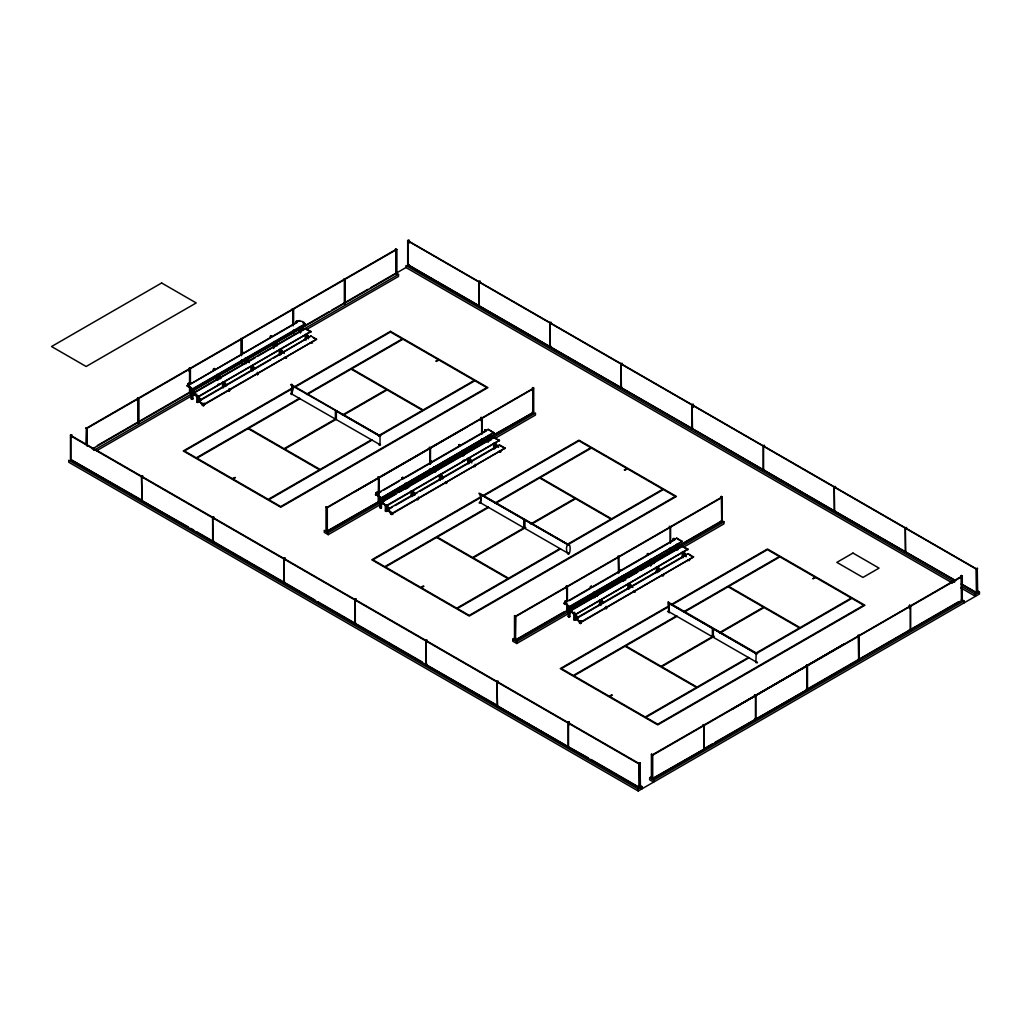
<?xml version="1.0" encoding="UTF-8"?>
<svg xmlns="http://www.w3.org/2000/svg" width="1031" height="1031" viewBox="0 0 1031 1031"><rect width="100%" height="100%" fill="white"/><g stroke="black" fill="none" stroke-linecap="round" stroke-linejoin="round"><path stroke-width="1.5" d="M189.975 387.811L189.975 392.54L138.386 422.323M189.975 384.653L189.975 368.879L241.138 339.341L241.138 355.115M378.467 501.362L378.828 477.907M408.121 264.954L407.696 240.494L407.696 264.709L408.998 264.464M692.935 428.896L478.784 305.756L478.784 281.54L480.085 281.283L478.784 281.54M479.222 306.001L479.222 281.785M549.884 346.803L551.173 346.545L549.884 346.803L549.884 322.574L551.173 322.329L550.309 322.832L479.647 282.094M550.309 347.047L549.884 322.574M566.96 610.197L566.96 604.308M567.398 604.063L566.96 610.687M567.398 600.905L567.398 586.227L566.535 585.724L566.96 601.163M620.971 387.849L622.273 387.592L620.971 387.849L620.971 363.621L622.273 363.376L621.409 363.879L550.747 323.141M621.409 388.094L620.971 363.621M652.7 755.169L651.399 754.37L651.399 778.598L652.7 778.843L652.7 755.169L703.864 725.631M653.564 560.619L670.588 550.863L670.588 547.641M692.059 428.896L693.36 428.638L692.059 428.896L692.059 404.668L692.935 404.165L693.36 407.451M692.497 429.141L692.059 404.668M712.163 744.021L703.864 748.802L704.302 724.832L703 724.587L703.864 725.089L755.027 695.603M806.616 665.82L755.465 695.358L754.589 694.791L755.891 695.049L755.891 719.251L755.027 718.762M764.448 469.672L763.146 469.93L763.146 445.701L764.448 445.456L763.146 445.701M763.571 470.175L763.571 445.959M954.642 579.989L834.221 510.964L834.221 486.748L835.522 486.49L834.659 486.993L764.01 446.268M834.659 511.208L834.221 486.748M906.159 551.495L905.295 551.997L905.295 527.782L906.597 527.524L905.733 528.027L835.084 487.302M905.733 552.255L905.295 527.782M910.399 606.267L859.235 635.805L859.235 659.466L962.284 600.106L962.284 575.891L960.982 575.646L961.846 576.136L961.846 600.351L961.408 576.445L910.244 605.983M976.383 593.031L976.383 568.816L977.246 568.313L977.672 592.786L976.383 593.031L977.672 592.786M480.82 502.6L479.119 502.87L479.905 502.071M567.372 544.523C571.058 541.365 570.878 554.704 568.055 554.137C566.122 551.856 565.336 544.381 569.202 544.523M668.642 610.919L667.521 611.563L669.287 611.563M292.082 385.027C289.453 408.74 295.755 379.808 290.626 384.937C295.626 384.627 290.33 397.708 291.18 393.275M292.082 394.126L291.876 393.327M480.575 493.849C475.897 491.8 482.972 494.403 480.24 502.754M70.469 435.185L71.758 434.94L70.469 435.185L70.469 459.414L639.581 787.98L640.444 787.491L640.019 763.017L639.143 763.52L639.181 787.748L640.444 787.491M407.696 240.494L408.998 240.236L408.998 243.264M408.121 240.739L408.998 240.236M85.921 444.554L86.359 427.646L87.223 428.149L87.223 446.307M137.523 401.136L137.948 397.863L138.811 398.353L138.811 422.581L137.523 422.336M189.111 371.353L189.549 368.067L190.413 368.57L190.413 383.712M86.359 428.213L137.523 398.675M137.961 398.417L189.124 368.879M189.549 368.634L240.713 339.096M241.151 338.838L292.314 309.3M292.74 309.055L343.903 279.517M344.341 279.259L395.504 249.721M86.784 428.458L137.948 398.92L137.948 422.581L92.313 448.923M138.386 398.662L189.549 369.124L189.549 383.326M241.576 355.682L241.576 339.031L292.74 309.545L292.74 325.319M293.178 325.899L293.178 309.236L344.341 279.762L344.341 303.423M344.766 279.453L343.903 278.95L345.205 279.208L344.766 303.668L344.766 279.453L395.93 249.979L395.93 273.64L276.14 342.795M396.793 249.412L395.504 249.167L396.793 249.412L396.793 273.64L395.504 273.383L370.619 287.752M192.088 399.384L192.088 390.375L192.952 389.873L192.952 398.881L192.088 399.384L191.225 398.881L191.225 389.19L187.706 383.841L188.57 383.339L189.704 384.499M214.268 368.505L213.404 369.51L214.268 368.505L215.402 369.665L241.55 354.561M242.659 352.112L241.795 353.118L242.659 352.112L243.793 353.272L271.308 337.382C268.988 336.351 272.081 335.874 270.174 336.235M296.052 321.788L296.915 320.796C299.312 322.316 302.766 319.352 305.331 324.25L192.655 389.306L187.023 386.045L299.699 320.499M187.706 384.344L188.57 383.339M191.083 383.7L214.538 370.155L213.404 369.008M187.023 385.542L192.655 388.803L305.331 323.747M407.696 264.709L478.784 305.756M274.555 347.267L274.555 342.756L275.432 342.266L277.017 344.444M302.895 329.508L301.297 327.33L300.433 327.819L302.019 330.01M97.417 445.482L137.948 422.079L138.811 422.581M139.34 421.279L189.549 392.296L190.413 392.785L190.413 386.741M193.699 389.898L215.827 377.127M218.585 375.529L245.301 360.115M249.45 357.718L272.957 344.148M275.715 342.55L299.66 328.721M302.418 327.123L328.696 311.955M331.466 310.357L342.524 303.977M367.848 289.35L343.903 303.178L344.766 303.668M395.814 273.395L405.982 267.532L952.567 583.095M192.745 390.942L273.383 344.393M189.124 392.54L190.413 392.785M240.713 362.757L242.014 363.002L242.014 359.974M292.314 332.961L293.603 333.206L293.603 330.191M93.744 450.405L398.533 274.439L398.533 276.437L306.684 329.469M200.104 400.518L197.72 397.231L310.962 331.505L198.287 396.561L192.655 393.803L255.25 357.667M258.034 356.056L305.331 328.747L310.962 332.008M96.527 450.805L193.957 394.551M195.039 395.182L196.857 394.126M191.225 398.881L192.952 398.881M197.72 395.53L196.857 396.033L192.088 389.473L192.952 388.971L195.336 392.257M217.786 384.55L218.649 384.048M200.182 399.822L198.583 397.631L198.583 402.142L196.857 402.142L196.857 396.935L197.72 396.445M251.809 369.91L251.809 366.907L252.672 366.405L252.672 370.915M198.287 401.059L310.962 336.003L316.594 339.263L203.919 404.809L198.287 401.059L203.919 404.32L316.594 339.263M196.857 402.142L198.583 402.142M222.554 382.101L222.554 387.295L223.418 386.805M279.324 349.329L279.324 354.522L280.2 354.02M306.065 339.083L305.202 339.586L305.202 334.392M198.287 401.562L270.625 359.793M273.408 358.195L310.962 336.003M197.72 402.644L197.72 398.134L202.488 405.389L204.215 405.389L204.215 403.057M256.577 374.163L258.304 374.163L257.441 374.665L256.577 373.467M284.968 357.77L286.695 357.77L285.832 358.273L284.968 357.087M202.488 405.389L204.215 405.389M229.062 391.058L229.926 390.556L228.186 390.556L229.062 391.058L229.062 388.713M291.631 389.087L184.446 450.972L196.315 457.828L299.544 398.224M294.415 387.476L390.465 332.021L402.348 338.877L306.491 394.216M70.894 435.443L70.933 459.671L141.994 500.203L141.556 476.232L142.858 475.987L141.994 476.477L71.332 435.752M291.683 393.971L380.027 444.696L380.027 436.397L336.351 411.124L336.351 419.475M300.15 398.585L248.729 428.265L284.092 448.678L335.513 418.998M307.032 394.602L351.146 369.137L386.509 389.55L342.395 415.016M141.994 500.705L188.145 526.854M335.913 419.462L284.711 449.026L320.074 469.44L371.482 439.76M344.212 414.668L387.115 389.898L422.478 410.325L378.377 435.791M212.644 517.278L213.121 541.765L213.945 541.249L212.644 541.494L212.644 517.278L213.945 517.034L213.082 517.523L142.42 476.786M291.709 384.898L379.524 435.507L379.15 436.074L380.671 435.829L379.189 435.314M372.088 440.108L268.859 499.713L280.741 506.569L486.774 387.617L474.891 380.761L380.426 435.301M379.472 444.645C377.63 445.753 382.926 444.567 379.189 444.413M326.015 506.93L327.304 507.188L327.304 531.403L326.015 531.158L326.015 506.93L326.879 507.432L378.042 477.959M480.794 420.596L481.232 417.323L482.096 417.813L482.018 434.103M532.396 390.801L532.834 387.527L533.697 388.03L533.697 412.245L490.318 437.208M326.879 531.158L378.467 501.865L378.467 477.649L429.631 448.163M429.991 464.143L430.069 447.854L481.232 418.38M481.67 418.122L532.834 388.584M532.396 387.772L533.697 388.03M481.593 418.586L327.239 507.703L327.239 531.365M482.018 418.328L533.182 388.79L533.182 412.452M380.581 508.206L380.581 499.197L381.444 498.708L381.444 507.716L380.581 508.206L379.717 507.716L379.717 498.012L376.199 492.676L377.062 492.174L378.197 493.321L380.955 491.735M402.76 477.327L401.897 478.332L402.76 477.327L403.894 478.487M431.151 460.947L430.288 461.94L431.151 460.947L432.285 462.094M459.542 444.554L458.666 445.56L459.542 444.554L460.677 445.701L485.678 431.267C483.346 430.236 486.452 429.759 484.544 430.12M376.199 493.166L377.062 492.174M493.823 432.569L381.148 498.128L375.516 494.377L488.191 429.321L493.823 432.569L380.581 498.295L382.965 501.582M375.516 494.88L377.333 493.823L376.199 492.676M383.712 490.137L398.894 481.374M405.273 477.688L459.8 446.204L458.666 445.057M406.278 488.874L406.278 484.364L407.142 483.861L408.74 486.052M488.926 441.152L488.926 436.654L489.789 436.152L491.387 438.343M382.617 498.965L404.745 486.194M407.516 484.596L461.875 453.215M464.633 451.617L487.199 438.6M491.349 436.203L533.697 412.245M326.015 531.158L326.879 531.661L405.106 486.4M407.864 484.802L462.236 453.421M464.994 451.823L487.547 438.806M283.744 558.325L285.046 558.067L283.744 558.325L283.744 582.541L285.046 582.296L284.169 582.799L284.169 558.57M382.475 503.36L328.245 534.677L324.25 532.37L324.25 530.359L328.245 532.679L535.463 413.044L535.463 415.042L495.125 438.33M381.148 502.625L386.78 505.886L499.455 440.327L386.78 505.383L381.148 502.625L396.445 493.797M399.229 492.187L493.823 437.582L499.455 440.83M463.048 460.599L463.924 460.097M387.076 507.961L387.076 510.964L386.213 511.466L385.349 510.964L385.349 505.77L386.213 505.267M386.78 509.881L499.455 444.838L505.087 448.085L392.411 513.644L386.78 509.881L392.411 513.142L505.087 448.085M385.349 510.964L387.076 510.964M411.047 490.924L411.047 496.13L411.91 495.627L411.91 492.122L414.294 495.408M468.693 462.842L467.816 463.344L467.816 458.151M493.694 443.214L493.694 448.408L494.558 447.905M386.78 510.384L392.347 507.175M395.131 505.564L417.387 492.715M420.171 491.117L499.455 445.328L501.839 446.707M390.981 514.211L392.721 514.211L390.981 514.211L386.213 506.956L386.213 511.466M499.326 451.668L501.066 451.668L500.19 452.158L499.326 450.972M480.227 497.161L371.753 559.794L469.234 616.074L676.452 496.439L578.971 440.16L483.011 495.563M480.124 497.909L372.938 559.794L384.808 566.65L488.037 507.059M482.908 496.298L578.971 440.843L590.84 447.699L494.983 503.038M488.642 507.407L437.221 537.087L472.598 557.5L524.006 527.82M495.524 503.424L539.638 477.959L575.002 498.373L530.901 523.838M354.832 599.372L356.133 599.114L354.832 599.372L355.27 623.343M693.36 404.423L692.497 404.925L621.835 364.188M355.27 623.832L356.133 623.343M525.784 527.498L473.203 557.848L508.567 578.275L559.975 548.595M531.326 524.302L575.607 498.733L610.971 519.147L566.87 544.613M567.617 544.175L480.201 493.72M560.58 548.943L457.364 608.535L469.234 615.391L675.266 496.439L663.384 489.583L567.527 544.922M426.782 640.96L497.419 681.749L498.295 681.195L496.994 681.439L497.419 705.41L425.906 664.621L425.906 640.406L427.208 640.148L426.344 640.651L355.695 599.926M427.208 664.376L426.344 664.879L425.906 640.406M514.508 615.765L515.796 616.01L515.371 640.483L514.508 639.98L514.508 615.765L515.371 616.254L515.371 640.483M722.19 496.852L720.888 496.607L722.19 496.852L722.19 521.08L670.588 550.799M515.371 616.319L669.725 527.202M670.163 543.157L670.163 526.893L721.326 497.419M515.796 616.499L670.163 527.382M670.588 527.137L721.752 497.599M569.073 617.041L569.073 608.032L569.937 607.53L569.937 616.538L569.073 617.041L568.21 616.538L568.21 606.834L564.692 601.498L565.555 600.996L566.689 602.156M591.253 586.162L590.389 587.155L591.253 586.162L592.387 587.309L618.536 572.218M619.644 569.769L618.78 570.774L619.644 569.769L620.778 570.916L648.293 555.039C645.973 553.995 649.066 553.518 647.172 553.879M673.9 538.44L673.037 539.445L673.9 538.44L675.034 539.6M564.692 602.001L565.555 600.996M564.009 603.199L676.684 538.143L682.316 541.391L569.64 606.95L564.009 603.199L569.64 606.447L682.316 541.391M564.009 603.702L565.826 602.645L564.692 601.498M569.447 600.558L590.144 588.611M668.616 543.298L649.169 554.536L648.035 553.376M671.387 541.7L674.171 540.102L673.037 538.942M570.968 612.182L516.737 643.499L512.742 641.192L512.742 639.194L515.526 637.583M514.508 639.98L515.796 640.225L566.96 610.623M515.371 639.98L563.764 612.04M571.11 607.8L622.711 578.004M625.482 576.406L650.368 562.037M653.126 560.439L721.752 520.823M650.806 562.217L567.398 610.378L566.535 609.94M512.742 639.194L516.737 641.501L568.197 611.795M577.089 618.162L574.705 614.876L687.948 549.149L575.272 614.708L569.64 610.958L723.955 521.866L723.955 523.864L683.617 547.152M569.64 611.46L625.289 579.332M628.059 577.721L637.802 572.102M640.586 570.491L682.316 546.404L687.948 549.652M568.21 616.538L569.937 616.538M581.213 620.701L581.213 623.046L580.337 623.536L574.705 615.791L575.569 615.288L575.569 619.786L573.842 619.786L573.842 614.592L574.705 614.089M602.864 602.632L601.279 600.442L600.403 600.944L602.001 603.135M575.272 618.716L687.948 553.66L693.579 556.908L580.904 622.466L575.272 618.716L580.904 621.964L693.579 556.908M573.842 619.786L575.569 619.786M599.539 599.758L599.539 604.952L600.403 604.45M627.931 583.366L627.931 588.559L628.794 588.057M656.309 566.973L656.309 572.179L657.185 571.677M683.05 556.74L682.187 557.243L682.187 552.036M575.272 619.219L685.164 555.761M579.474 621.448L580.337 620.946M579.474 622.35L580.337 621.848M579.474 623.046L581.213 623.046M605.171 608.2L606.911 608.2L606.048 608.702L605.171 607.517M633.562 591.82L635.289 591.82L634.426 592.31L633.562 591.124M661.954 575.427L663.68 575.427L662.817 575.929L661.954 574.731M689.559 560.49L687.819 560.49M668.668 602.516C666.503 596.807 670.833 628.42 668.732 602.478L756.509 653.151L756.135 653.718L757.424 653.718L757.424 652.971L756.174 652.958L755.903 662.585L757.424 662.83L757.244 662.005M667.328 606.795L560.245 668.616L657.726 724.896L864.945 605.261L767.464 548.982L671.503 604.385M667.225 607.53L561.431 668.616L573.3 675.473L676.529 615.881M671.4 605.12L767.464 549.665L779.333 556.521L683.476 611.873M834.221 510.964L694.314 429.695M668.668 611.615L756.483 662.134M677.135 616.229L625.727 645.909L661.09 666.335L712.498 636.643M684.03 612.246L728.131 586.781L763.494 607.207L719.393 632.673M714.277 636.32L661.696 666.683L697.059 687.097L748.467 657.417M719.818 633.124L764.1 607.555L799.463 627.969L755.362 653.435M568.068 722.473L569.37 722.228L568.068 722.473L568.107 746.715L497.419 705.913L496.994 681.439M749.073 657.765L645.857 717.357L657.726 724.213L863.759 605.261L851.877 598.405L757.411 652.958M909.381 605.429L910.682 605.674L910.682 629.889L909.381 629.645L910.244 630.147L910.244 605.932L909.381 605.429L909.381 608.458M857.779 659.44L858.655 659.943L858.217 634.967L859.081 635.47L859.081 659.685L652.262 779.101L652.262 754.872L703.426 725.399M807.054 665.562L858.217 636.024M858.655 635.779L909.819 606.241M755.246 695.809L731.598 709.47L844.273 643.911L758.03 694.211M704.302 725.386L755.452 695.848M755.891 695.59L807.054 666.052M807.492 665.807L858.655 636.269M910.682 606.228L961.846 576.69M640.444 763.262L639.581 763.765L568.932 723.04M977.672 568.571L976.808 569.073L906.159 528.336M964.011 602.916L964.011 600.918L653.654 780.093L653.654 782.104L649.659 779.797L649.659 777.786L652.443 776.188M652.262 778.598L703.864 749.305L703.864 725.089M714.921 742.423L807.492 689.481L807.492 665.253L806.616 664.763L807.054 689.713M808.433 688.424L958.65 601.704M976.666 590.402L979.45 592L979.45 594.011L638.228 791.009L68.742 462.223L68.742 460.226L638.228 789.011L642.223 786.705L642.223 788.702M961.523 586.278L975.455 594.307L979.45 592M568.519 553.119L569.202 553.634M976.383 568.816L976.808 593.289M408.56 241.048L479.222 281.85M692.935 405.235L763.571 446.011M408.121 241.125L478.784 281.927M479.222 282.172L549.884 322.961M550.309 323.219L620.971 364.007M621.409 364.265L692.059 405.054M692.497 405.312L763.146 446.088M763.571 446.346L834.221 487.135M834.659 487.379L905.295 528.168M905.733 528.413L976.383 569.202M961.575 583.984L977.246 593.031M408.121 264.787L478.784 305.588M479.222 305.833L549.884 346.635M550.309 346.88L620.971 387.669M621.409 387.927L692.059 428.716M692.497 428.973L763.146 469.762M763.571 470.007L834.221 510.796M834.659 511.041L905.295 551.83M905.733 552.075L955.595 580.865M961.137 584.074L976.383 592.864M954.564 582.257L405.982 265.521L405.982 267.532M960.918 587.928L975.455 596.318L975.455 594.307M395.878 272.906L398.533 274.439M961.356 599.372L964.011 600.918M395.93 273.138L396.793 273.64M962.284 600.106L961.408 599.617L961.408 575.388M344.341 302.921L345.205 303.423M721.288 520.32L723.955 521.866M532.396 412L533.259 412.503L533.259 388.275M293.178 309.236L292.301 308.746L293.603 308.991L293.603 324.134M480.794 417.568L481.67 418.07L481.67 433.2M670.163 526.893L669.287 526.39L670.588 526.648L670.588 542.912M302.946 322.871L305.331 324.25M493.823 433.072L488.191 429.321M679.932 540.528L676.684 538.143M485.408 429.618L486.542 430.765M296.052 321.298L297.186 322.445L272.171 336.879L271.05 335.732M310.962 331.505L305.331 328.747M499.455 440.327L493.823 437.582M687.948 549.149L682.316 546.404M313.347 337.884L314.21 338.387M502.703 447.209L505.087 448.588M691.195 556.031L687.948 553.66M311.697 342.344L312.573 342.833L310.834 342.833M493.694 448.408L494.558 448.91M292.74 332.717L293.603 333.206M481.67 441.784L482.018 438.845M669.725 550.361L670.588 550.863M480.794 441.784L481.67 442.286L481.593 439.09M669.725 550.863L670.163 547.886M279.324 354.522L280.2 355.025M473.461 466.605L475.188 466.605L475.188 464.259M656.309 572.179L657.185 572.669L657.185 567.772M241.576 339.031L240.713 338.529L242.014 338.787L242.014 353.917M430.069 447.854L429.205 447.351L430.507 447.609L430.43 463.898M241.795 352.615L242.929 353.775M430.288 461.437L431.422 462.597M618.78 570.272L619.915 571.419M291.709 385.491L379.498 435.572M567.991 544.407L480.73 494.545L480.73 502.844M480.201 494.326L523.877 519.482L523.877 527.833M668.694 603.148L712.369 628.317L712.369 636.668M241.151 362.5L242.014 363.002M430.069 471.579L430.507 468.796M618.123 580.157L619 580.646L619 577.424M429.205 471.579L430.069 472.082L429.991 468.873M618.123 580.646L618.561 577.682M806.19 689.223L807.054 689.726M480.201 502.625L568.519 553.518M627.931 588.559L628.794 589.062M401.897 477.83L403.031 478.99M590.389 586.652L591.523 587.812M222.554 387.295L223.418 387.798L223.418 383.3L225.802 386.573M411.047 496.13L411.91 496.62M599.539 604.952L600.403 605.455L600.403 600.558M189.111 368.325L189.975 368.814L189.975 383.957M378.467 477.649L377.604 477.147L378.905 477.392L378.905 494.042M187.706 383.841L188.841 385.001M375.516 494.377L381.148 497.625M569.64 610.958L575.272 614.205M192.655 393.803L198.287 396.561M754.589 719.019L755.452 719.522L755.452 695.294M380.581 507.213L381.444 507.716M137.523 398.108L138.386 398.61L138.386 422.826M85.921 427.904L86.784 428.393L86.784 445.044M651.399 754.37L652.262 754.872M141.556 476.232L142.02 500.718M639.143 763.52L639.581 787.98M213.52 517.833L284.169 558.634M284.608 558.879L355.27 599.681M497.857 681.994L568.506 722.783M70.933 436.01L141.582 476.812M142.02 477.057L212.682 517.858M213.121 518.103L283.77 558.905M284.208 559.15L354.87 599.952M355.295 600.197L425.945 640.986M426.383 641.23L497.019 682.019M497.458 682.264L568.107 723.053M568.532 723.311L639.181 764.087M649.659 777.786L653.654 780.093M639.439 785.094L642.223 786.705M190.915 528.452L193.686 530.05M196.457 531.648L282.79 581.497M285.999 583.34L315.086 600.145M317.857 601.743L355.695 623.587M357.087 624.386L422.195 661.979M588.327 757.901L568.506 746.947L568.506 722.731M591.098 759.499L638.189 786.679M755.646 653.254L713.336 628.781L713.336 637.132M568.519 545.219L524.843 519.959L524.843 528.31M756.483 653.834L669.222 603.367L669.222 611.667M680.666 547.358L678.282 544.072L677.419 544.574L679.803 547.848M683.914 551.83L686.298 555.103M679.88 547.165L678.282 544.974L678.282 549.484M683.914 552.732L685.512 554.923M683.05 552.332L686.234 556.701M679.004 547.667L677.419 545.476L677.419 549.974M685.435 556.508L683.05 553.235L683.05 557.732M652.417 559.008L654.801 562.295M658.049 566.766L660.433 570.04M654.002 562.101L652.417 559.91L652.417 562.913M651.553 559.511L653.925 562.784M657.185 567.269L659.569 570.543M653.925 563.699L651.553 560.413L651.553 564.911M659.569 571.458L657.185 568.171L658.049 567.669L658.049 572.179M626.41 578.675L624.026 575.401L623.162 575.891L625.546 579.177M629.657 583.159L632.841 587.528M625.611 578.494L624.026 576.303L624.026 580.801M631.256 586.239L629.657 584.062L629.657 588.559M628.794 583.649L631.178 586.935M623.162 576.806L625.546 580.079M630.379 586.742L628.794 584.564L628.794 587.567M489.789 435.25L492.174 438.523M498.604 447.377L495.421 443.008L494.558 443.498L496.942 446.784M497.019 446.101L495.421 443.91L495.421 448.408M488.926 435.752L491.31 439.026M488.926 436.654L491.31 439.928M496.143 446.591L494.558 444.413L494.558 447.415M598.019 595.067L595.647 591.781L594.771 592.284L597.155 595.57M601.279 599.539L603.663 602.826M597.233 594.874L595.647 592.696L595.647 595.699M600.403 600.042L602.787 603.328M597.155 596.472L594.771 593.186L594.771 597.696M463.924 450.186L466.308 453.46M471.94 461.218L469.556 457.944L468.693 458.434L471.863 462.816M469.556 458.847L471.141 461.037M463.048 450.689L465.432 453.962M464.646 453.769L463.048 451.591L463.048 456.089M471.077 462.623L468.693 459.349L468.693 463.847M572.321 609.901L569.937 606.628L569.073 607.13L573.842 613.69M575.569 614.386L577.953 617.659M569.937 607.53L571.535 609.721M575.569 615.288L577.953 618.561M569.073 608.032L573.842 614.592M435.533 466.566L437.917 469.852M443.549 477.611L441.165 474.324L440.301 474.827L442.686 478.113M435.533 467.481L437.118 469.659M442.763 477.417L441.165 475.227L441.165 478.229M434.67 467.069L437.054 470.355M436.255 470.162L434.67 467.971L434.67 471.824M442.686 479.015L440.301 475.729L440.301 480.24M303.681 329.701L301.297 326.415L300.433 326.917L302.818 330.204M306.929 334.173L309.313 337.459M308.527 337.266L306.929 335.075L306.929 338.078M306.065 334.675L308.449 337.962M308.449 338.864L306.065 335.578L306.065 340.088M407.142 482.959L409.526 486.245M415.171 494.004L412.787 490.717L411.91 491.22L414.294 494.493M412.787 491.619L415.171 494.906M406.278 483.462L408.663 486.748M406.278 484.364L408.663 487.65M277.816 344.638L275.432 341.351L274.555 341.854L276.939 345.14M281.063 349.109L284.234 353.491M282.649 352.202L281.063 350.025L281.063 354.522M280.2 349.612L282.584 352.898M274.555 342.756L276.939 346.042M281.785 352.705L280.2 350.514L280.2 353.517M381.444 497.793L383.828 501.079M389.46 508.837L387.076 505.551L386.213 506.053L390.981 512.613M381.444 498.708L383.029 500.886M387.076 506.466L388.674 508.644M378.119 494.919L379.717 497.11M380.581 499.197L385.349 505.77M249.425 361.03L247.04 357.744L246.177 358.247L249.347 362.616M252.672 365.502L255.057 368.789M248.626 360.837L247.04 358.646L247.04 361.649M251.809 366.005L254.193 369.278M248.561 362.435L246.177 359.149L246.177 363.659M251.809 366.907L253.394 369.098M221.034 377.41L218.649 374.137L217.786 374.64L220.17 377.913M224.294 381.895L226.678 385.169M219.448 376.135L221.034 378.325M225.879 384.988L224.294 382.797L224.294 385.8M223.418 382.398L225.802 385.671M220.17 378.815L217.786 375.542L217.786 380.039M198.583 396.729L200.968 400.015M192.952 389.873L194.537 392.064M192.088 390.375L196.857 396.935M977.246 568.313L977.246 592.541M909.819 605.184L909.819 608.213M721.752 497.11L721.752 521.261L721.326 496.349M712.898 636.887L712.898 628.536L712.808 636.913M676.555 544.278L676.555 549.832M651.837 754.125L651.837 778.341M650.677 559.214L650.677 566.148M640.019 763.017L640.019 787.233M638.228 789.011L638.228 791.009M623.162 576.497L623.162 581.304M622.299 575.607L622.299 581.149M619 572.695L619 556.431L618.123 555.928L618.561 572.952M606.048 606.37L606.048 608.702M601.279 600.442L601.279 604.952M593.908 592L593.908 597.542M580.337 621.203L580.337 623.536M574.705 612.285L574.705 620.288M568.932 721.984L568.932 724.999M566.535 585.724L566.535 588.753M524.405 519.701L524.315 528.091M516.737 641.501L516.737 643.499M514.933 615.507L514.933 639.736M489.789 436.152L489.789 440.649M488.063 435.456L488.063 442.389M467.288 426.757L354.612 491.813M463.924 452.583L463.924 455.586M462.184 450.392L462.184 455.934M445.933 481.799L446.797 482.985L445.933 483.487L445.07 482.302M439.438 474.544L439.438 479.737M435.533 468.976L435.533 471.979M433.806 466.785L433.806 472.327M418.418 497.045L418.418 499.378L417.555 499.88L416.679 498.682M412.787 493.127L412.787 496.13M407.142 483.861L407.142 488.372M405.415 483.178L405.415 488.72M396.368 249.67L396.368 273.885M391.844 512.381L391.844 514.714M378.905 497.071L378.905 501.62M355.27 599.617L355.295 623.858M335.913 419.23L335.913 410.879L335.822 419.256M335.384 410.66L335.384 419.011M328.245 532.679L328.245 534.677M326.879 507.432L326.879 531.661M301.297 327.33L301.297 331.827M300.433 327.523L300.433 333.065M299.57 326.634L299.57 332.175M293.178 330.435L293.178 333.464M275.432 342.266L275.432 345.269M273.692 341.57L273.692 348.504M257.441 372.333L257.441 374.665M250.945 367.01L250.945 370.915M245.314 357.963L245.314 363.505M241.576 360.219L241.576 363.247M218.649 376.534L218.649 379.537M216.922 374.343L216.922 379.885M203.352 403.559L203.352 405.892M189.975 386.986L189.975 393.043M189.549 386.483L189.549 392.785M161.635 282.984L51.55 346.532L86.14 366.495L196.212 302.946L161.635 282.984M390.465 331.338L183.26 450.972L280.741 507.252L487.959 387.617L390.465 331.338M248.123 428.612L196.921 458.176L232.284 478.59L235.416 477.482L232.89 478.938L268.253 499.352L319.468 469.801L248.123 428.612M402.953 339.225L351.751 368.789L423.084 409.964L474.286 380.413L438.922 359.987L436.397 361.456L435.791 361.095L438.317 359.639L402.953 339.225M436.616 537.435L385.414 566.998L420.777 587.412L423.303 585.956L423.909 586.304L421.383 587.76L456.746 608.187L507.961 578.623L436.616 537.435M591.446 448.047L540.244 477.611L611.576 518.799L662.778 489.235L627.415 468.821L624.889 470.278L624.283 469.93L626.809 468.461L591.446 448.047M625.108 646.257L573.906 675.821L609.269 696.247L611.795 694.778L612.401 695.139L609.875 696.595L645.238 717.009L696.453 687.445L625.108 646.257M779.939 556.869L728.737 586.433L800.069 627.621L851.271 598.057L815.908 577.644L812.776 578.752L815.302 577.296L779.939 556.869M852.972 553.067L836.85 562.372L862.934 577.437L879.056 568.133L852.972 553.067"/></g></svg>
